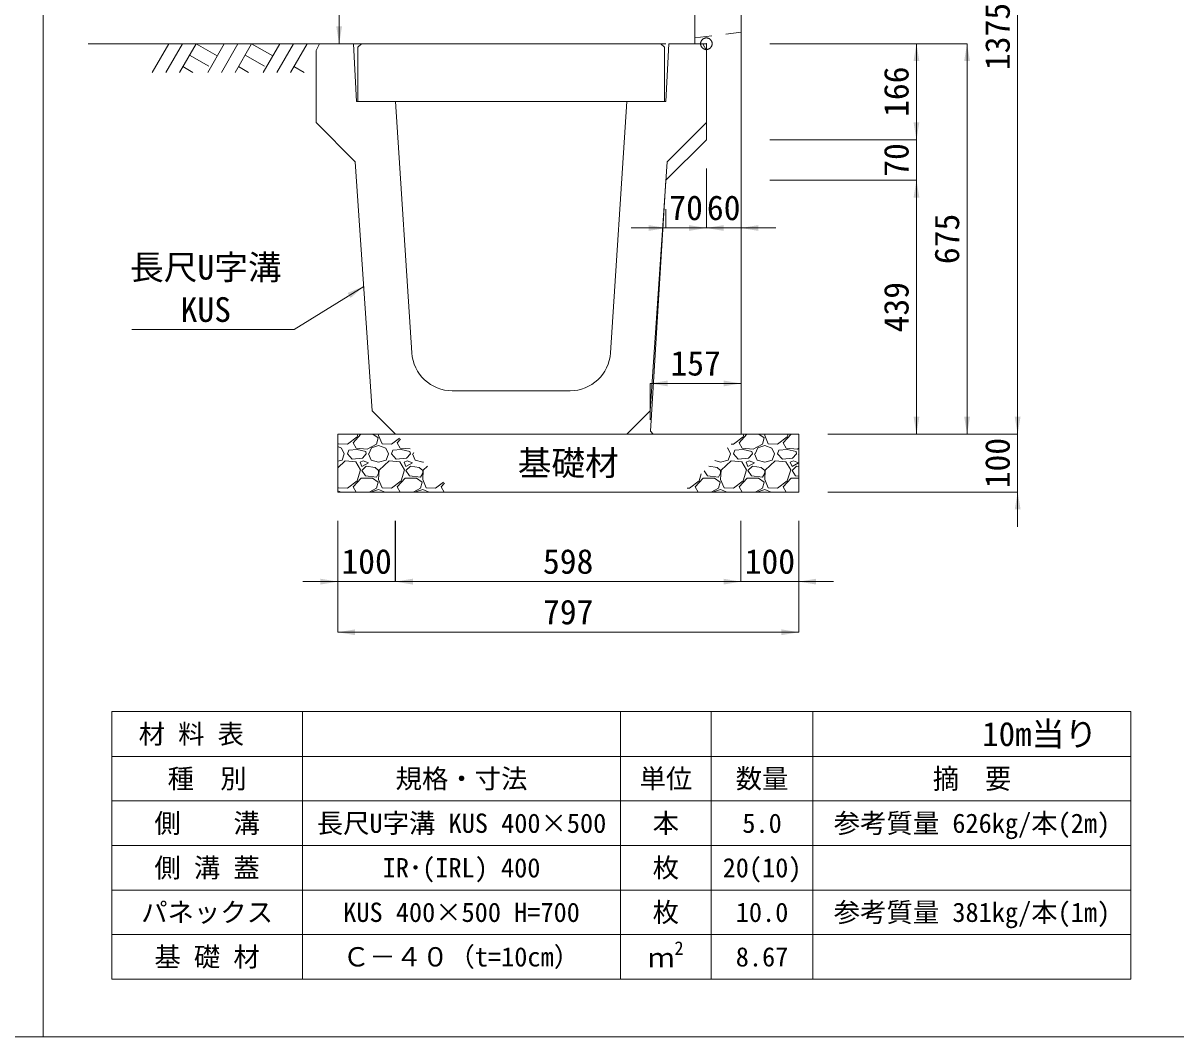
# Model space of a CAD drawing. Units: millimetres at full size, sheet at 1:40. Extents: x 206103 to 244503, y 883348 to 903496.
# Drawn here: x 215269 to 217262, y 883448 to 885201 of the extents above; entities that cross this region are included whole.
import ezdxf
from ezdxf.enums import TextEntityAlignment as Align

# ---------------------------------------------------------------- set-up
doc = ezdxf.new("R2010")
doc.units = ezdxf.units.MM
doc.header["$LTSCALE"] = 40
doc.header["$PDMODE"] = 32
doc.header["$PDSIZE"] = 20
doc.linetypes.add('USER1', pattern=[28.575, 19.05, -3.175, 3.175, -3.175])
doc.linetypes.add('USER2', pattern=[1.35, 0.75, -0.6])
for name, color, linetype, lineweight in [('0_2', 7, 'Continuous', 20), ('Defpoints_3', 8, 'Continuous', 0), ('パネックスKUS', 2, 'Continuous', 20), ('図枠', 5, 'Continuous', 13), ('基礎材', 7, 'Continuous', 15), ('寸法・材料表', 7, 'Continuous', 13), ('寸法線', 7, 'Continuous', 13), ('引出線', 4, 'Continuous', 13), ('本体', 2, 'Continuous', 13), ('補助線', 8, 'USER1', 13), ('ﾊｯﾁﾝｸﾞ', 7, 'Continuous', 5)]:
    doc.layers.add(name, color=color, linetype=linetype, lineweight=lineweight)
doc.layers.add('文字', color=7, linetype='Continuous')
doc.styles.add('ＭＳ ゴシック', font='')
doc.styles.add('ＭＳ Ｐゴシック', font='')
doc.styles.get('ＭＳ ゴシック').set_extended_font_data('MS Gothic')
doc.styles.get('ＭＳ Ｐゴシック').set_extended_font_data('MS PGothic')

# ---------------------------------------------------------------- blocks, each defined once
blk = doc.blocks.new('filled_arrow')
at = {"color": 0, "linetype": 'Continuous', "lineweight": -2}
blk.add_solid([(7.5, 1.25), (0, 0), (7.5, -1.25)], dxfattribs=at)

msp = doc.modelspace()

# ---------------------------------------------------------------- linework, layer by layer
at = {"layer": '0_2'}
msp.add_line((215781.21, 885165.37), (215381.21, 885165.37), dxfattribs=at)
at = {"layer": 'Defpoints_3'}
for p, q in [((215421.89, 884010.77), (217184.53, 884010.77)), ((215421.89, 884010.77), (215421.89, 883933.33)), ((215751.89, 884010.77), (215751.89, 883933.33)), ((216301.89, 884010.77), (216301.89, 883933.33)), ((216458.53, 884010.77), (216458.53, 883933.33)), ((216634.53, 884010.77), (216634.53, 883933.33)), ((217184.53, 884010.77), (217184.53, 883933.33))]:
    msp.add_line(p, q, dxfattribs=at)
at = {"layer": 'パネックスKUS'}
for p, q in [((216510.21, 884490.37), (216510.21, 885865.37)), ((216430.21, 885860.37), (216430.21, 885165.37)), ((216430.21, 885165.37), (216450.21, 885165.37)), ((216450.21, 885165.37), (216450.21, 884999.37)), ((216450.21, 884999.37), (216380.21, 884929.37)), ((216380.21, 884929.37), (216353.51, 884495.36)), ((216358.21, 884490.37), (216353.51, 884495.36)), ((216358.21, 884490.37), (216510.21, 884490.37))]:
    msp.add_line(p, q, dxfattribs=at)
at = {"layer": 'パネックスKUS', "linetype": 'USER2', "lineweight": 9}
msp.add_line((216430.21, 885175.37), (216510.21, 885185.37), dxfattribs=at)
at = {"layer": '図枠'}
for p, q in [((215303.21, 903148.33), (215303.21, 883448.33)), ((206103.21, 883448.33), (223303.21, 883448.33))]:
    msp.add_line(p, q, dxfattribs=at)
at = {"layer": '基礎材'}
for p, q in [((215812.71, 884490.37), (216610.09, 884490.37)), ((215812.71, 884490.37), (215812.71, 884390.37)), ((216610.09, 884490.37), (216610.09, 884390.37)), ((215812.71, 884390.37), (216610.09, 884390.37))]:
    msp.add_line(p, q, dxfattribs=at)
at = {"layer": '寸法・材料表'}
for p, q in [((215421.89, 883933.33), (217184.53, 883933.33)), ((215421.89, 883933.33), (215421.89, 883548.33)), ((215751.89, 883933.33), (215751.89, 883548.33)), ((216301.89, 883933.33), (216301.89, 883548.33)), ((216458.53, 883933.33), (216458.53, 883548.33)), ((216634.53, 883933.33), (216634.53, 883548.33)), ((217184.53, 883933.33), (217184.53, 883548.33)), ((215421.89, 883856.33), (217184.53, 883856.33)), ((215421.89, 883779.33), (217184.53, 883779.33)), ((215421.89, 883702.33), (217184.53, 883702.33)), ((215421.89, 883625.33), (217184.53, 883625.33)), ((215421.89, 883548.33), (217184.53, 883548.33))]:
    msp.add_line(p, q, dxfattribs=at)
at = {"layer": '寸法線'}
for p, q in [((215815.21, 885165.37), (215815.21, 885865.37)), ((216988.55, 884490.37), (216988.55, 885865.37)), ((216380.21, 885165.37), (215815.21, 885165.37)), ((216560.21, 885165.37), (216901.05, 885165.37)), ((216560.21, 885165.37), (216813.55, 885165.37)), ((216813.55, 885165.37), (216813.55, 884999.37)), ((216901.05, 885165.37), (216901.05, 884490.37)), ((216813.55, 885059.37), (216813.55, 884869.37)), ((216560.21, 884999.37), (216813.55, 884999.37)), ((216560.21, 884999.37), (216813.55, 884999.37)), ((216510.21, 884966.37), (216510.21, 884846.78)), ((216450.21, 884949.37), (216450.21, 884846.78)), ((216450.21, 884949.37), (216450.21, 884846.78)), ((216560.21, 884929.37), (216813.55, 884929.37)), ((216560.21, 884929.37), (216813.55, 884929.37)), ((216813.55, 884929.37), (216813.55, 884490.37)), ((216380.21, 884879.37), (216380.21, 884846.78)), ((216510.21, 884846.78), (216320.21, 884846.78)), ((216390.21, 884846.78), (216570.21, 884846.78)), ((216353.21, 884578.07), (216510.21, 884578.07)), ((216353.21, 884515.37), (216353.21, 884578.07)), ((216510.21, 884515.37), (216510.21, 884578.07)), ((216988.55, 884330.37), (216988.55, 884550.37)), ((216660.09, 884490.37), (216988.55, 884490.37)), ((216660.09, 884490.37), (216901.05, 884490.37)), ((216660.09, 884490.37), (216813.55, 884490.37)), ((216660.09, 884490.37), (216988.55, 884490.37)), ((216660.09, 884390.37), (216988.55, 884390.37)), ((215812.71, 884340.37), (215812.71, 884235.43)), ((215812.71, 884340.37), (215812.71, 884147.93)), ((215912.36, 884340.37), (215912.36, 884235.43)), ((215912.71, 884340.37), (215912.71, 884235.43)), ((216510.09, 884340.37), (216510.09, 884235.43)), ((216510.09, 884340.37), (216510.09, 884235.43)), ((216610.09, 884340.37), (216610.09, 884235.43)), ((216610.09, 884340.37), (216610.09, 884147.93)), ((215752.71, 884235.43), (215972.71, 884235.43)), ((215912.36, 884235.43), (216510.09, 884235.43)), ((216450.09, 884235.43), (216670.09, 884235.43)), ((216610.09, 884147.93), (215812.71, 884147.93))]:
    msp.add_line(p, q, dxfattribs=at)
at = {"layer": '引出線'}
msp.add_lwpolyline([(215857.9, 884745.93), (215737.69, 884671.48), (215456.85, 884671.48)], dxfattribs=at)
at = {"layer": '本体'}
for p, q in [((215775.21, 885153.37), (215781.21, 885165.37)), ((215781.21, 885165.37), (215840.21, 885165.37)), ((215840.21, 885165.37), (215845.21, 885065.37)), ((216385.21, 885165.37), (216380.21, 885065.37)), ((216385.21, 885165.37), (216444.21, 885165.37)), ((216450.21, 885153.37), (216444.21, 885165.37)), ((215775.21, 885153.37), (215775.21, 885029.37)), ((216450.21, 885153.37), (216450.21, 885029.37)), ((215845.21, 885065.37), (215912.71, 885065.37)), ((215912.71, 885065.37), (215940.95, 884630.83)), ((216312.71, 885065.37), (216284.46, 884630.83)), ((216312.71, 885065.37), (216380.21, 885065.37)), ((215775.21, 885029.37), (215843.21, 884961.37)), ((216450.21, 885029.37), (216382.21, 884961.37)), ((215843.21, 884961.37), (215872.58, 884530.49)), ((216382.21, 884961.37), (216352.83, 884530.49)), ((216010.8, 884565.37), (216214.61, 884565.37)), ((215912.71, 884490.37), (215872.58, 884530.49)), ((216312.71, 884490.37), (216352.83, 884530.49)), ((215912.71, 884490.37), (216312.71, 884490.37))]:
    msp.add_line(p, q, dxfattribs=at)
at = {"layer": '本体', "lineweight": 20}
msp.add_lwpolyline([(215847.71, 885065.37), (216377.71, 885065.37), (216377.71, 885159.37), (216371.71, 885165.37), (215853.71, 885165.37), (215847.71, 885159.37)], close=True, dxfattribs=at)
at = {"layer": '本体'}
for centre, start, end in [((216010.8, 884635.37), 183.71899, 270), ((216214.61, 884635.37), 270, 356.28101)]:
    msp.add_arc(centre, 70, start, end, dxfattribs=at)
at = {"layer": '補助線'}
msp.add_point((216450.21, 885165.37), dxfattribs=at)
at = {"layer": 'ﾊｯﾁﾝｸﾞ', "lineweight": 9}
for p, q in [((215520.65, 885165.37), (215492, 885115.75)), ((215544.27, 885165.37), (215515.62, 885115.75)), ((215567.89, 885165.37), (215539.24, 885115.75)), ((215567.89, 885165.37), (215604.46, 885144.26)), ((215616.65, 885165.37), (215588, 885115.75)), ((215640.27, 885165.37), (215611.62, 885115.75)), ((215663.89, 885165.37), (215635.24, 885115.75)), ((215663.89, 885165.37), (215700.46, 885144.26)), ((215712.65, 885165.37), (215684, 885115.75)), ((215736.27, 885165.37), (215707.62, 885115.75)), ((215759.89, 885165.37), (215731.24, 885115.75)), ((215556.47, 885145.58), (215589.88, 885126.29)), ((215652.47, 885145.58), (215685.88, 885126.29)), ((215545.05, 885125.8), (215562.46, 885115.75)), ((215641.05, 885125.8), (215658.46, 885115.75)), ((215737.05, 885125.8), (215754.46, 885115.75))]:
    msp.add_line(p, q, dxfattribs=at)
at = {"layer": 'ﾊｯﾁﾝｸﾞ'}
for p, q in [((215839.35, 884475.37), (215852.85, 884490.37)), ((215846.21, 884486.04), (215847.59, 884490.37)), ((215873.23, 884490.37), (215882.78, 884483.75)), ((215883.64, 884490.37), (215883.55, 884488.33)), ((215883.55, 884488.33), (215889.64, 884473.85)), ((216506.97, 884475.37), (216520.47, 884490.37)), ((216513.83, 884486.04), (216515.21, 884490.37)), ((216540.85, 884490.37), (216550.4, 884483.75)), ((216551.26, 884490.37), (216551.17, 884488.33)), ((216551.17, 884488.33), (216557.26, 884473.85)), ((216583.17, 884475.37), (216596.67, 884490.37)), ((216590.03, 884486.04), (216591.41, 884490.37)), ((215812.71, 884475.6), (215813.44, 884473.85)), ((215812.71, 884468.79), (215819.54, 884466.23)), ((215813.44, 884473.85), (215829.44, 884473.09)), ((215829.44, 884473.09), (215846.21, 884486.04)), ((215844.68, 884466.23), (215839.35, 884475.37)), ((215879.74, 884473.09), (215863.73, 884464.7)), ((215871.35, 884466.99), (215883.55, 884470.8)), ((215882.78, 884483.75), (215879.74, 884473.09)), ((215883.55, 884470.8), (215895.74, 884466.23)), ((215889.64, 884473.85), (215905.64, 884473.09)), ((215905.64, 884473.09), (215919.38, 884483.7)), ((215915.55, 884475.37), (215921.31, 884481.77)), ((215920.88, 884466.23), (215915.55, 884475.37)), ((216493, 884473.28), (216497.06, 884473.09)), ((216497.06, 884473.09), (216513.83, 884486.04)), ((216512.3, 884466.23), (216506.97, 884475.37)), ((216547.36, 884473.09), (216531.35, 884464.7)), ((216538.97, 884466.99), (216551.17, 884470.8)), ((216550.4, 884483.75), (216547.36, 884473.09)), ((216551.17, 884470.8), (216563.36, 884466.23)), ((216557.26, 884473.85), (216573.26, 884473.09)), ((216573.26, 884473.09), (216590.03, 884486.04)), ((216588.5, 884466.23), (216583.17, 884475.37)), ((215819.54, 884466.23), (215824.11, 884456.32)), ((215820.3, 884445.65), (215824.11, 884456.32)), ((215829.44, 884456.32), (215831.73, 884462.42)), ((215837.83, 884447.18), (215829.44, 884456.32)), ((215846.21, 884463.94), (215831.73, 884462.42)), ((215855.35, 884448.7), (215837.83, 884447.18)), ((215863.73, 884464.7), (215844.68, 884466.23)), ((215861.45, 884460.13), (215846.21, 884463.94)), ((215862.21, 884456.32), (215855.35, 884448.7)), ((215862.21, 884456.32), (215861.45, 884460.13)), ((215866.02, 884456.32), (215870.59, 884445.65)), ((215866.78, 884456.32), (215871.35, 884466.99)), ((215895.74, 884466.23), (215900.31, 884456.32)), ((215896.5, 884445.65), (215900.31, 884456.32)), ((215905.64, 884456.32), (215907.93, 884462.42)), ((215914.03, 884447.18), (215905.64, 884456.32)), ((215922.41, 884463.94), (215907.93, 884462.42)), ((215931.55, 884448.7), (215914.03, 884447.18)), ((215938.24, 884464.84), (215920.88, 884466.23)), ((215937.65, 884460.13), (215922.41, 884463.94)), ((215938.41, 884456.32), (215931.55, 884448.7)), ((215938.41, 884456.32), (215937.65, 884460.13)), ((215942.22, 884456.32), (215946.79, 884445.65)), ((215942.98, 884456.32), (215944.11, 884458.96)), ((216486.28, 884466.56), (216487.16, 884466.23)), ((216487.16, 884466.23), (216491.73, 884456.32)), ((216487.92, 884445.65), (216491.73, 884456.32)), ((216497.06, 884456.32), (216499.35, 884462.42)), ((216505.45, 884447.18), (216497.06, 884456.32)), ((216513.83, 884463.94), (216499.35, 884462.42)), ((216522.97, 884448.7), (216505.45, 884447.18)), ((216531.35, 884464.7), (216512.3, 884466.23)), ((216529.07, 884460.13), (216513.83, 884463.94)), ((216529.83, 884456.32), (216522.97, 884448.7)), ((216529.83, 884456.32), (216529.07, 884460.13)), ((216533.64, 884456.32), (216538.21, 884445.65)), ((216534.4, 884456.32), (216538.97, 884466.99)), ((216563.36, 884466.23), (216567.93, 884456.32)), ((216564.12, 884445.65), (216567.93, 884456.32)), ((216573.26, 884456.32), (216575.55, 884462.42)), ((216581.65, 884447.18), (216573.26, 884456.32)), ((216590.03, 884463.94), (216575.55, 884462.42)), ((216599.17, 884448.7), (216581.65, 884447.18)), ((216607.55, 884464.7), (216588.5, 884466.23)), ((216605.27, 884460.13), (216590.03, 884463.94)), ((216606.03, 884456.32), (216599.17, 884448.7)), ((216606.03, 884456.32), (216605.27, 884460.13)), ((216610.09, 884466.03), (216607.55, 884464.7)), ((216609.84, 884456.32), (216610.09, 884455.74)), ((215812.71, 884443.42), (215820.3, 884445.65)), ((215825.63, 884444.13), (215812.71, 884432.32)), ((215843.92, 884442.61), (215825.63, 884444.13)), ((215852.3, 884428.89), (215843.92, 884442.61)), ((215846.21, 884409.84), (215852.3, 884428.89)), ((215856.88, 884444.13), (215851.54, 884441.84)), ((215851.54, 884441.84), (215854.59, 884434.22)), ((215854.59, 884434.22), (215866.02, 884441.08)), ((215862.21, 884434.99), (215854.59, 884427.37)), ((215866.02, 884441.08), (215856.88, 884444.13)), ((215877.45, 884432.7), (215862.21, 884434.99)), ((215870.59, 884445.65), (215883.55, 884441.84)), ((215883.55, 884427.37), (215877.45, 884432.7)), ((215883.55, 884441.84), (215896.5, 884445.65)), ((215884.31, 884428.13), (215883.55, 884412.13)), ((215901.83, 884444.13), (215884.31, 884428.13)), ((215920.12, 884442.61), (215901.83, 884444.13)), ((215928.5, 884428.89), (215920.12, 884442.61)), ((215922.41, 884409.84), (215928.5, 884428.89)), ((215933.08, 884444.13), (215927.74, 884441.84)), ((215927.74, 884441.84), (215930.79, 884434.22)), ((215930.79, 884434.22), (215942.22, 884441.08)), ((215938.41, 884434.99), (215930.79, 884427.37)), ((215942.22, 884441.08), (215933.08, 884444.13)), ((215953.65, 884432.7), (215938.41, 884434.99)), ((215946.79, 884445.65), (215959.75, 884441.84)), ((215959.75, 884427.37), (215953.65, 884432.7)), ((215959.75, 884441.84), (215960.89, 884442.18)), ((215960.51, 884428.13), (215959.75, 884412.13)), ((215968.06, 884435.02), (215960.51, 884428.13)), ((216468.87, 884432.7), (216454.57, 884434.85)), ((216464.61, 884444.89), (216474.97, 884441.84)), ((216474.97, 884427.37), (216468.87, 884432.7)), ((216474.97, 884441.84), (216487.92, 884445.65)), ((216475.73, 884428.13), (216474.97, 884412.13)), ((216493.25, 884444.13), (216475.73, 884428.13)), ((216511.54, 884442.61), (216493.25, 884444.13)), ((216519.92, 884428.89), (216511.54, 884442.61)), ((216513.83, 884409.84), (216519.92, 884428.89)), ((216524.5, 884444.13), (216519.16, 884441.84)), ((216519.16, 884441.84), (216522.21, 884434.22)), ((216522.21, 884434.22), (216533.64, 884441.08)), ((216529.83, 884434.99), (216522.21, 884427.37)), ((216533.64, 884441.08), (216524.5, 884444.13)), ((216545.07, 884432.7), (216529.83, 884434.99)), ((216538.21, 884445.65), (216551.17, 884441.84)), ((216551.17, 884427.37), (216545.07, 884432.7)), ((216551.17, 884441.84), (216564.12, 884445.65)), ((216551.93, 884428.13), (216551.17, 884412.13)), ((216569.45, 884444.13), (216551.93, 884428.13)), ((216587.74, 884442.61), (216569.45, 884444.13)), ((216596.12, 884428.89), (216587.74, 884442.61)), ((216590.03, 884409.84), (216596.12, 884428.89)), ((216600.7, 884444.13), (216595.36, 884441.84)), ((216595.36, 884441.84), (216598.41, 884434.22)), ((216598.41, 884434.22), (216609.84, 884441.08)), ((216606.03, 884434.99), (216598.41, 884427.37)), ((216609.84, 884441.08), (216600.7, 884444.13)), ((216610.09, 884434.38), (216606.03, 884434.99)), ((215829.44, 884396.89), (215846.21, 884409.84)), ((215839.35, 884399.17), (215853.07, 884414.41)), ((215853.07, 884414.41), (215872.88, 884414.41)), ((215854.59, 884427.37), (215860.69, 884418.22)), ((215860.69, 884418.22), (215879.74, 884415.94)), ((215872.88, 884414.41), (215882.78, 884407.55)), ((215879.74, 884415.94), (215883.55, 884422.79)), ((215883.55, 884422.79), (215883.55, 884427.37)), ((215883.55, 884412.13), (215889.64, 884397.65)), ((215905.64, 884396.89), (215922.41, 884409.84)), ((215915.55, 884399.17), (215929.27, 884414.41)), ((215929.27, 884414.41), (215949.08, 884414.41)), ((215930.79, 884427.37), (215936.89, 884418.22)), ((215936.89, 884418.22), (215955.94, 884415.94)), ((215949.08, 884414.41), (215958.98, 884407.55)), ((215955.94, 884415.94), (215959.75, 884422.79)), ((215959.75, 884422.79), (215959.75, 884427.37)), ((215959.75, 884412.13), (215965.84, 884397.65)), ((216420.86, 884396.89), (216437.63, 884409.84)), ((216430.77, 884399.17), (216444.49, 884414.41)), ((216437.63, 884409.84), (216441.43, 884421.71)), ((216444.49, 884414.41), (216464.3, 884414.41)), ((216446.44, 884426.72), (216452.11, 884418.22)), ((216452.11, 884418.22), (216471.16, 884415.94)), ((216464.3, 884414.41), (216474.2, 884407.55)), ((216471.16, 884415.94), (216474.97, 884422.79)), ((216474.97, 884422.79), (216474.97, 884427.37)), ((216474.97, 884412.13), (216481.06, 884397.65)), ((216497.06, 884396.89), (216513.83, 884409.84)), ((216506.97, 884399.17), (216520.69, 884414.41)), ((216520.69, 884414.41), (216540.5, 884414.41)), ((216522.21, 884427.37), (216528.31, 884418.22)), ((216528.31, 884418.22), (216547.36, 884415.94)), ((216540.5, 884414.41), (216550.4, 884407.55)), ((216547.36, 884415.94), (216551.17, 884422.79)), ((216551.17, 884422.79), (216551.17, 884427.37)), ((216551.17, 884412.13), (216557.26, 884397.65)), ((216573.26, 884396.89), (216590.03, 884409.84)), ((216583.17, 884399.17), (216596.89, 884414.41)), ((216596.89, 884414.41), (216610.09, 884414.41)), ((216598.41, 884427.37), (216604.51, 884418.22)), ((216604.51, 884418.22), (216610.09, 884417.55)), ((215812.71, 884399.4), (215813.44, 884397.65)), ((215812.71, 884392.59), (215818.63, 884390.37)), ((215813.44, 884397.65), (215829.44, 884396.89)), ((215844.49, 884390.37), (215839.35, 884399.17)), ((215879.74, 884396.89), (215867.3, 884390.37)), ((215871.18, 884390.37), (215871.35, 884390.79)), ((215871.35, 884390.79), (215883.55, 884394.6)), ((215882.78, 884407.55), (215879.74, 884396.89)), ((215883.55, 884394.6), (215894.83, 884390.37)), ((215889.64, 884397.65), (215905.64, 884396.89)), ((215920.69, 884390.37), (215915.55, 884399.17)), ((215955.94, 884396.89), (215943.5, 884390.37)), ((215947.38, 884390.37), (215947.55, 884390.79)), ((215947.55, 884390.79), (215959.75, 884394.6)), ((215958.98, 884407.55), (215955.94, 884396.89)), ((215959.75, 884394.6), (215971.03, 884390.37)), ((215965.84, 884397.65), (215981.84, 884396.89)), ((215981.84, 884396.89), (215995.58, 884407.5)), ((215991.75, 884399.17), (215997.51, 884405.57)), ((215996.89, 884390.37), (215991.75, 884399.17)), ((216416.8, 884397.08), (216420.86, 884396.89)), ((216435.91, 884390.37), (216430.77, 884399.17)), ((216471.16, 884396.89), (216458.72, 884390.37)), ((216462.6, 884390.37), (216462.77, 884390.79)), ((216462.77, 884390.79), (216474.97, 884394.6)), ((216474.2, 884407.55), (216471.16, 884396.89)), ((216474.97, 884394.6), (216486.25, 884390.37)), ((216481.06, 884397.65), (216497.06, 884396.89)), ((216512.11, 884390.37), (216506.97, 884399.17)), ((216547.36, 884396.89), (216534.92, 884390.37)), ((216538.8, 884390.37), (216538.97, 884390.79)), ((216538.97, 884390.79), (216551.17, 884394.6)), ((216550.4, 884407.55), (216547.36, 884396.89)), ((216551.17, 884394.6), (216562.45, 884390.37)), ((216557.26, 884397.65), (216573.26, 884396.89)), ((216588.31, 884390.37), (216583.17, 884399.17))]:
    msp.add_line(p, q, dxfattribs=at)

# ---------------------------------------------------------------- block references
at = {"layer": '寸法線', "xscale": 4, "yscale": 4}
for p, rotation in [((215815.21, 885165.37), 90), ((216813.55, 885165.37), 270), ((216901.05, 885165.37), 270), ((216813.55, 884999.37), 90), ((216813.55, 884999.37), 90), ((216813.55, 884929.37), 270), ((216813.55, 884929.37), 270), ((216380.21, 884846.78), 180), ((216450.21, 884846.78), 180), ((216510.21, 884578.07), 180), ((216813.55, 884490.37), 90), ((216901.05, 884490.37), 90), ((216988.55, 884490.37), 90), ((216988.55, 884490.37), 90), ((216988.55, 884390.37), 270), ((215812.71, 884235.43), 180), ((216510.09, 884235.43), 180), ((216510.09, 884235.43), 180), ((216610.09, 884147.93), 180)]:
    msp.add_blockref('filled_arrow', p, dxfattribs=dict(at, rotation=rotation))
for p in [(216450.21, 884846.78), (216510.21, 884846.78), (216353.21, 884578.07), (215912.36, 884235.43), (215912.71, 884235.43), (216610.09, 884235.43), (215812.71, 884147.93)]:
    msp.add_blockref('filled_arrow', p, dxfattribs=at)
at = {"layer": '引出線', "xscale": 4, "yscale": 4, "rotation": 211.8}
msp.add_blockref('filled_arrow', (215857.9, 884745.93), dxfattribs=at)

# ---------------------------------------------------------------- texts
at = {"layer": '寸法・材料表', "style": 'ＭＳ ゴシック'}
msp.add_text('\u3000材 料 表', height=33.42, dxfattribs=at).set_placement((215422.94, 883972.05), align=Align.MIDDLE_LEFT)
msp.add_text('10m当り\u3000', height=41.77, dxfattribs=at).set_placement((217183.47, 883972.05), align=Align.MIDDLE_RIGHT)
for s, p in [('種\u3000別', (215586.89, 883894.83)), ('規格・寸法', (216026.89, 883894.83)), ('単位', (216380.21, 883894.83)), ('数量', (216546.53, 883894.83)), ('側\u3000\u3000溝', (215586.89, 883817.83)), ('長尺U字溝 KUS 400×500', (216026.89, 883817.83)), ('本', (216380.21, 883817.83)), ('5.0', (216546.53, 883817.83)), ('参考質量 626kg/本(2m)', (216909.53, 883817.83)), ('側 溝 蓋', (215586.89, 883740.83)), ('IR･(IRL) 400', (216026.89, 883740.83)), ('枚', (216380.21, 883740.83)), ('20(10)', (216546.53, 883740.83)), ('パネックス', (215586.89, 883663.83)), ('KUS 400×500 H=700', (216026.89, 883663.83)), ('枚', (216380.21, 883663.83)), ('10.0', (216546.53, 883663.83)), ('参考質量 381kg/本(1m)', (216909.53, 883663.83)), ('基 礎 材', (215586.89, 883586.83)), ('Ｃ－４０（t=10cm）', (216026.89, 883586.83)), ('8.67', (216546.53, 883586.83))]:
    msp.add_text(s, height=33.42, dxfattribs=at).set_placement(p, align=Align.MIDDLE_CENTER)
at = {"layer": '寸法・材料表', "style": 'ＭＳ Ｐゴシック', "width": 0.95}
msp.add_text('摘\u3000要', height=34.84, dxfattribs=at).set_placement((216909.53, 883894.83), align=Align.MIDDLE_CENTER)
at = {"layer": '寸法・材料表', "style": 'ＭＳ ゴシック'}
for s, height, p in [('2', 23.39, (216395.02, 883583.2)), ('ｍ', 33.42, (216349.44, 883558.56))]:
    msp.add_text(s, height=height, dxfattribs=at).set_placement(p, align=Align.BOTTOM_LEFT)
at = {"layer": '寸法線', "style": 'ＭＳ ゴシック'}
for s, p in [('1375', (216953.55, 885177.87)), ('166', (216778.55, 885082.37)), ('70', (216778.55, 884964.37)), ('675', (216866.05, 884827.87)), ('439', (216778.55, 884709.87)), ('100', (216953.55, 884440.37))]:
    msp.add_text(s, height=42.72, rotation=90, dxfattribs=at).set_placement(p, align=Align.MIDDLE_CENTER)
for s, p in [('70', (216415.21, 884881.78)), ('60', (216480.21, 884881.78)), ('157', (216431.71, 884613.07)), ('100', (215862.71, 884270.43)), ('598', (216211.23, 884270.43)), ('100', (216560.09, 884270.43)), ('797', (216211.4, 884182.93))]:
    msp.add_text(s, height=42.72, dxfattribs=at).set_placement(p, align=Align.MIDDLE_CENTER)
at = {"layer": '引出線', "style": 'ＭＳ ゴシック'}
for s, p in [('長尺U字溝', (215453.65, 884744.72)), ('KUS', (215541.06, 884671.59))]:
    msp.add_text(s, height=42.72, dxfattribs=at).set_placement(p, align=Align.BOTTOM_LEFT)
at = {"layer": '文字', "style": 'ＭＳ ゴシック'}
msp.add_text('基礎材', height=42.72, dxfattribs=at).set_placement((216211.4, 884440.37), align=Align.MIDDLE_CENTER)

doc.saveas('drawing.dxf')
